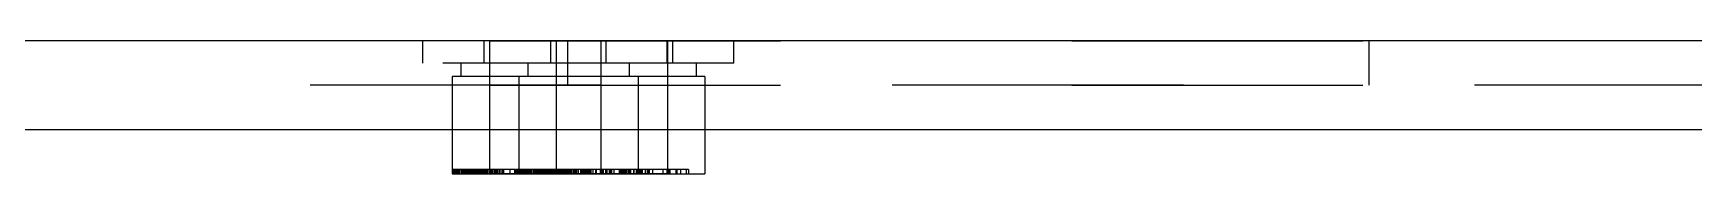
# Model space of a CAD drawing. Header units: millimetres. Extents: x 1262 to 3787, y 0 to 841.
# Drawn here: x 1474.08 to 1511.38, y 275.23 to 278.23 of the extents above; entities that cross this region are included whole.
import ezdxf

# ---------------------------------------------------------------- set-up
doc = ezdxf.new("R2010")
doc.units = ezdxf.units.MM
doc.header["$LTSCALE"] = 65.395
doc.linetypes.add('HIDDEN', pattern=[0.2, 0.1, -0.1])
doc.layers.get('0').update_dxf_attribs({"linetype": 'CONTINUOUS'})
doc.layers.add('02___PRT_ALL_AXES', color=7, linetype='CONTINUOUS')
doc.layers.add('DEFAULT_2', color=8, linetype='HIDDEN')

msp = doc.modelspace()

# ---------------------------------------------------------------- linework, layer by layer
at = {"color": 3, "linetype": 'Continuous'}
for p, q in [((1824.581, 278.226), (1414.581, 278.226)), ((1413.581, 276.226), (1604.551, 276.226))]:
    msp.add_line(p, q, dxfattribs=at)
at = {"layer": '02___PRT_ALL_AXES', "color": 8, "linetype": 'HIDDEN'}
for p, q in [((1484.331, 278.226), (1484.331, 275.226)), ((1484.331, 278.226), (1504.081, 278.226)), ((1485.831, 278.226), (1485.831, 275.226)), ((1486.081, 278.226), (1486.081, 277.226)), ((1486.831, 278.226), (1486.831, 275.226)), ((1488.331, 278.226), (1488.331, 275.226)), ((1504.081, 278.226), (1504.081, 277.226)), ((1483.491, 277.426), (1483.491, 275.226)), ((1484.331, 277.226), (1504.081, 277.226)), ((1484.991, 277.426), (1484.991, 275.226)), ((1487.671, 277.426), (1487.671, 275.226)), ((1489.171, 277.426), (1489.171, 275.226)), ((1488.331, 275.226), (1484.331, 275.226))]:
    msp.add_line(p, q, dxfattribs=at)
at = {"layer": 'DEFAULT_2', "color": 8, "linetype": 'HIDDEN'}
for p, q in [((1482.838, 277.726), (1482.838, 278.226)), ((1484.21, 277.726), (1484.21, 278.226)), ((1484.338, 277.726), (1484.338, 278.226)), ((1485.71, 277.726), (1485.71, 278.226)), ((1486.952, 277.726), (1486.952, 278.226)), ((1488.323, 277.726), (1488.323, 278.226)), ((1488.452, 277.726), (1488.452, 278.226)), ((1489.823, 277.726), (1489.823, 278.226)), ((1489.823, 277.726), (1482.838, 277.726)), ((1483.691, 277.726), (1483.691, 277.426)), ((1485.191, 277.726), (1485.191, 277.426)), ((1487.471, 277.726), (1487.471, 277.426)), ((1488.971, 277.726), (1488.971, 277.426)), ((1604.551, 277.226), (1414.581, 277.226)), ((1483.491, 277.426), (1483.491, 275.226)), ((1489.171, 277.426), (1483.491, 277.426)), ((1484.991, 277.426), (1484.991, 275.226)), ((1487.671, 277.426), (1487.671, 275.226)), ((1489.171, 277.426), (1489.171, 275.226)), ((1483.517, 275.226), (1483.517, 275.326)), ((1484.899, 275.326), (1483.517, 275.326)), ((1483.521, 275.226), (1483.521, 275.326)), ((1483.539, 275.226), (1483.539, 275.326)), ((1483.541, 275.326), (1483.541, 275.226)), ((1483.56, 275.226), (1483.56, 275.326)), ((1483.565, 275.226), (1483.565, 275.326)), ((1483.593, 275.226), (1483.593, 275.326)), ((1483.594, 275.226), (1483.594, 275.326)), ((1483.598, 275.226), (1483.598, 275.326)), ((1483.603, 275.226), (1483.603, 275.326)), ((1483.605, 275.226), (1483.605, 275.326)), ((1483.609, 275.226), (1483.609, 275.326)), ((1483.627, 275.226), (1483.627, 275.326)), ((1483.638, 275.226), (1483.638, 275.326)), ((1483.64, 275.226), (1483.64, 275.326)), ((1483.642, 275.226), (1483.642, 275.326)), ((1483.653, 275.226), (1483.653, 275.326)), ((1483.658, 275.226), (1483.658, 275.326)), ((1483.692, 275.226), (1483.692, 275.326)), ((1483.693, 275.226), (1483.693, 275.326)), ((1483.698, 275.226), (1483.698, 275.326)), ((1483.712, 275.226), (1483.712, 275.326)), ((1483.725, 275.226), (1483.725, 275.326)), ((1483.738, 275.226), (1483.738, 275.326)), ((1483.759, 275.226), (1483.759, 275.326)), ((1483.776, 275.226), (1483.776, 275.326)), ((1483.809, 275.226), (1483.809, 275.326)), ((1483.813, 275.226), (1483.813, 275.326)), ((1483.844, 275.226), (1483.844, 275.326)), ((1483.852, 275.226), (1483.852, 275.326)), ((1483.855, 275.226), (1483.855, 275.326)), ((1483.885, 275.226), (1483.885, 275.326)), ((1483.903, 275.226), (1483.903, 275.326)), ((1483.914, 275.226), (1483.914, 275.326)), ((1483.916, 275.226), (1483.916, 275.326)), ((1483.923, 275.226), (1483.923, 275.326)), ((1483.939, 275.226), (1483.939, 275.326)), ((1483.955, 275.226), (1483.955, 275.326)), ((1483.961, 275.226), (1483.961, 275.326)), ((1483.966, 275.226), (1483.966, 275.326)), ((1483.979, 275.226), (1483.979, 275.326)), ((1483.981, 275.226), (1483.981, 275.326)), ((1483.993, 275.226), (1483.993, 275.326)), ((1484.008, 275.226), (1484.008, 275.326)), ((1484.022, 275.226), (1484.022, 275.326)), ((1484.043, 275.226), (1484.043, 275.326)), ((1484.056, 275.226), (1484.056, 275.326)), ((1484.064, 275.226), (1484.064, 275.326)), ((1484.069, 275.226), (1484.069, 275.326)), ((1484.071, 275.226), (1484.071, 275.326)), ((1484.082, 275.226), (1484.082, 275.326)), ((1484.087, 275.226), (1484.087, 275.326)), ((1484.097, 275.226), (1484.097, 275.326)), ((1484.101, 275.226), (1484.101, 275.326)), ((1484.108, 275.226), (1484.108, 275.326)), ((1484.109, 275.226), (1484.109, 275.326)), ((1484.115, 275.226), (1484.115, 275.326)), ((1484.122, 275.226), (1484.122, 275.326)), ((1484.126, 275.226), (1484.126, 275.326)), ((1484.135, 275.226), (1484.135, 275.326)), ((1484.137, 275.226), (1484.137, 275.326)), ((1484.139, 275.226), (1484.139, 275.326)), ((1484.143, 275.226), (1484.143, 275.326)), ((1484.147, 275.226), (1484.147, 275.326)), ((1484.148, 275.226), (1484.148, 275.326)), ((1484.157, 275.226), (1484.157, 275.326)), ((1484.171, 275.226), (1484.171, 275.326)), ((1484.172, 275.226), (1484.172, 275.326)), ((1484.179, 275.226), (1484.179, 275.326)), ((1484.198, 275.226), (1484.198, 275.326)), ((1484.205, 275.226), (1484.205, 275.326)), ((1484.21, 275.226), (1484.21, 275.326)), ((1484.212, 275.226), (1484.212, 275.326)), ((1484.213, 275.226), (1484.213, 275.326)), ((1484.215, 275.226), (1484.215, 275.326)), ((1484.216, 275.326), (1484.216, 275.226)), ((1484.218, 275.226), (1484.218, 275.326)), ((1484.218, 275.226), (1484.218, 275.326)), ((1484.22, 275.226), (1484.22, 275.326)), ((1484.223, 275.226), (1484.223, 275.326)), ((1484.224, 275.226), (1484.224, 275.326)), ((1484.229, 275.226), (1484.229, 275.326)), ((1484.238, 275.226), (1484.238, 275.326)), ((1484.257, 275.226), (1484.257, 275.326)), ((1484.265, 275.226), (1484.265, 275.326)), ((1484.28, 275.226), (1484.28, 275.326)), ((1484.287, 275.326), (1484.287, 275.226)), ((1484.296, 275.226), (1484.296, 275.326)), ((1484.332, 275.226), (1484.332, 275.326)), ((1484.347, 275.226), (1484.347, 275.326)), ((1484.351, 275.226), (1484.351, 275.326)), ((1484.351, 275.226), (1484.351, 275.326)), ((1484.387, 275.226), (1484.387, 275.326)), ((1484.4, 275.226), (1484.4, 275.326)), ((1484.435, 275.226), (1484.435, 275.326)), ((1484.436, 275.226), (1484.436, 275.326)), ((1484.44, 275.226), (1484.44, 275.326)), ((1484.454, 275.226), (1484.454, 275.326)), ((1484.469, 275.226), (1484.469, 275.326)), ((1484.5, 275.226), (1484.5, 275.326)), ((1484.502, 275.226), (1484.502, 275.326)), ((1484.507, 275.226), (1484.507, 275.326)), ((1484.517, 275.226), (1484.517, 275.326)), ((1484.522, 275.226), (1484.522, 275.326)), ((1484.557, 275.226), (1484.557, 275.326)), ((1484.568, 275.226), (1484.568, 275.326)), ((1484.569, 275.226), (1484.569, 275.326)), ((1484.574, 275.226), (1484.574, 275.326)), ((1484.616, 275.226), (1484.616, 275.326)), ((1484.644, 275.226), (1484.644, 275.326)), ((1484.653, 275.226), (1484.653, 275.326)), ((1484.795, 275.226), (1484.795, 275.326)), ((1484.899, 275.226), (1484.899, 275.326)), ((1484.914, 275.226), (1484.914, 275.326)), ((1488.803, 275.326), (1484.914, 275.326)), ((1484.915, 275.226), (1484.915, 275.326)), ((1484.93, 275.226), (1484.93, 275.326)), ((1484.961, 275.226), (1484.961, 275.326)), ((1484.975, 275.226), (1484.975, 275.326)), ((1484.99, 275.226), (1484.99, 275.326)), ((1485.001, 275.226), (1485.001, 275.326)), ((1485.003, 275.226), (1485.003, 275.326)), ((1485.017, 275.226), (1485.017, 275.326)), ((1485.021, 275.226), (1485.021, 275.326)), ((1485.022, 275.226), (1485.022, 275.326)), ((1485.026, 275.226), (1485.026, 275.326)), ((1485.031, 275.226), (1485.031, 275.326)), ((1485.039, 275.226), (1485.039, 275.326)), ((1485.041, 275.326), (1485.041, 275.226)), ((1485.047, 275.226), (1485.047, 275.326)), ((1485.059, 275.226), (1485.059, 275.326)), ((1485.06, 275.226), (1485.06, 275.326)), ((1485.065, 275.226), (1485.065, 275.326)), ((1485.073, 275.226), (1485.073, 275.326)), ((1485.09, 275.326), (1485.09, 275.226)), ((1485.093, 275.226), (1485.093, 275.326)), ((1485.094, 275.226), (1485.094, 275.326)), ((1485.098, 275.226), (1485.098, 275.326)), ((1485.101, 275.226), (1485.101, 275.326)), ((1485.103, 275.226), (1485.103, 275.326)), ((1485.105, 275.226), (1485.105, 275.326)), ((1485.109, 275.226), (1485.109, 275.326)), ((1485.111, 275.226), (1485.111, 275.326)), ((1485.113, 275.226), (1485.113, 275.326)), ((1485.127, 275.226), (1485.127, 275.326)), ((1485.138, 275.226), (1485.138, 275.326)), ((1485.14, 275.226), (1485.14, 275.326)), ((1485.142, 275.226), (1485.142, 275.326)), ((1485.153, 275.226), (1485.153, 275.326)), ((1485.158, 275.226), (1485.158, 275.326)), ((1485.16, 275.226), (1485.16, 275.326)), ((1485.164, 275.226), (1485.164, 275.326)), ((1485.192, 275.226), (1485.192, 275.326)), ((1485.193, 275.226), (1485.193, 275.326)), ((1485.198, 275.226), (1485.198, 275.326)), ((1485.212, 275.226), (1485.212, 275.326)), ((1485.22, 275.226), (1485.22, 275.326)), ((1485.225, 275.226), (1485.225, 275.326)), ((1485.238, 275.226), (1485.238, 275.326)), ((1485.259, 275.226), (1485.259, 275.326)), ((1485.276, 275.226), (1485.276, 275.326)), ((1485.309, 275.226), (1485.309, 275.326)), ((1485.313, 275.226), (1485.313, 275.326)), ((1485.344, 275.226), (1485.344, 275.326)), ((1485.352, 275.226), (1485.352, 275.326)), ((1485.355, 275.226), (1485.355, 275.326)), ((1485.37, 275.226), (1485.37, 275.326)), ((1485.385, 275.226), (1485.385, 275.326)), ((1485.403, 275.226), (1485.403, 275.326)), ((1485.414, 275.226), (1485.414, 275.326)), ((1485.416, 275.226), (1485.416, 275.326)), ((1485.423, 275.226), (1485.423, 275.326)), ((1485.439, 275.226), (1485.439, 275.326)), ((1485.441, 275.326), (1485.441, 275.226)), ((1485.455, 275.226), (1485.455, 275.326)), ((1485.461, 275.226), (1485.461, 275.326)), ((1485.466, 275.226), (1485.466, 275.326)), ((1485.477, 275.226), (1485.477, 275.326)), ((1485.479, 275.226), (1485.479, 275.326)), ((1485.481, 275.226), (1485.481, 275.326)), ((1485.493, 275.226), (1485.493, 275.326)), ((1485.508, 275.226), (1485.508, 275.326)), ((1485.522, 275.226), (1485.522, 275.326)), ((1485.543, 275.226), (1485.543, 275.326)), ((1485.556, 275.226), (1485.556, 275.326)), ((1485.564, 275.226), (1485.564, 275.326)), ((1485.569, 275.226), (1485.569, 275.326)), ((1485.571, 275.226), (1485.571, 275.326)), ((1485.581, 275.226), (1485.581, 275.326)), ((1485.582, 275.226), (1485.582, 275.326)), ((1485.587, 275.226), (1485.587, 275.326)), ((1485.597, 275.226), (1485.597, 275.326)), ((1485.601, 275.226), (1485.601, 275.326)), ((1485.608, 275.226), (1485.608, 275.326)), ((1485.609, 275.226), (1485.609, 275.326)), ((1485.615, 275.226), (1485.615, 275.326)), ((1485.622, 275.226), (1485.622, 275.326)), ((1485.626, 275.226), (1485.626, 275.326)), ((1485.635, 275.226), (1485.635, 275.326)), ((1485.637, 275.226), (1485.637, 275.326)), ((1485.639, 275.226), (1485.639, 275.326)), ((1485.643, 275.226), (1485.643, 275.326)), ((1485.647, 275.226), (1485.647, 275.326)), ((1485.648, 275.226), (1485.648, 275.326)), ((1485.657, 275.226), (1485.657, 275.326)), ((1485.671, 275.226), (1485.671, 275.326)), ((1485.672, 275.226), (1485.672, 275.326)), ((1485.679, 275.226), (1485.679, 275.326)), ((1485.698, 275.226), (1485.698, 275.326)), ((1485.705, 275.226), (1485.705, 275.326)), ((1485.71, 275.226), (1485.71, 275.326)), ((1485.712, 275.226), (1485.712, 275.326)), ((1485.713, 275.226), (1485.713, 275.326)), ((1485.715, 275.226), (1485.715, 275.326)), ((1485.716, 275.326), (1485.716, 275.226)), ((1485.718, 275.226), (1485.718, 275.326)), ((1485.718, 275.226), (1485.718, 275.326)), ((1485.72, 275.226), (1485.72, 275.326)), ((1485.723, 275.226), (1485.723, 275.326)), ((1485.724, 275.226), (1485.724, 275.326)), ((1485.729, 275.226), (1485.729, 275.326)), ((1485.738, 275.226), (1485.738, 275.326)), ((1485.749, 275.226), (1485.749, 275.326)), ((1485.751, 275.226), (1485.751, 275.326)), ((1485.757, 275.226), (1485.757, 275.326)), ((1485.759, 275.226), (1485.759, 275.326)), ((1485.765, 275.226), (1485.765, 275.326)), ((1485.78, 275.226), (1485.78, 275.326)), ((1485.787, 275.326), (1485.787, 275.226)), ((1485.789, 275.226), (1485.789, 275.326)), ((1485.79, 275.226), (1485.79, 275.326)), ((1485.796, 275.226), (1485.796, 275.326)), ((1485.83, 275.226), (1485.83, 275.326)), ((1485.832, 275.226), (1485.832, 275.326)), ((1485.835, 275.226), (1485.835, 275.326)), ((1485.837, 275.226), (1485.837, 275.326)), ((1485.844, 275.226), (1485.844, 275.326)), ((1485.847, 275.226), (1485.847, 275.326)), ((1485.851, 275.226), (1485.851, 275.326)), ((1485.851, 275.226), (1485.851, 275.326)), ((1485.877, 275.226), (1485.877, 275.326)), ((1485.885, 275.226), (1485.885, 275.326)), ((1485.887, 275.226), (1485.887, 275.326)), ((1485.888, 275.226), (1485.888, 275.326)), ((1485.893, 275.326), (1485.893, 275.226)), ((1485.9, 275.226), (1485.9, 275.326)), ((1485.917, 275.226), (1485.917, 275.326)), ((1485.935, 275.226), (1485.935, 275.326)), ((1485.936, 275.226), (1485.936, 275.326)), ((1485.94, 275.226), (1485.94, 275.326)), ((1485.951, 275.226), (1485.951, 275.326)), ((1485.954, 275.226), (1485.954, 275.326)), ((1485.969, 275.226), (1485.969, 275.326)), ((1485.973, 275.226), (1485.973, 275.326)), ((1486, 275.226), (1486, 275.326)), ((1486.002, 275.226), (1486.002, 275.326)), ((1486.007, 275.226), (1486.007, 275.326)), ((1486.008, 275.226), (1486.008, 275.326)), ((1486.017, 275.226), (1486.017, 275.326)), ((1486.022, 275.226), (1486.022, 275.326)), ((1486.057, 275.226), (1486.057, 275.326)), ((1486.068, 275.226), (1486.068, 275.326)), ((1486.069, 275.226), (1486.069, 275.326)), ((1486.074, 275.226), (1486.074, 275.326)), ((1486.076, 275.226), (1486.076, 275.326)), ((1486.082, 275.226), (1486.082, 275.326)), ((1486.116, 275.226), (1486.116, 275.326)), ((1486.132, 275.226), (1486.132, 275.326)), ((1486.14, 275.226), (1486.14, 275.326)), ((1486.144, 275.226), (1486.144, 275.326)), ((1486.153, 275.226), (1486.153, 275.326)), ((1486.172, 275.226), (1486.172, 275.326)), ((1486.212, 275.226), (1486.212, 275.326)), ((1486.242, 275.226), (1486.242, 275.326)), ((1486.27, 275.226), (1486.27, 275.326)), ((1486.295, 275.226), (1486.295, 275.326)), ((1486.334, 275.226), (1486.334, 275.326)), ((1486.382, 275.226), (1486.382, 275.326)), ((1486.398, 275.326), (1486.398, 275.226)), ((1486.399, 275.226), (1486.399, 275.326)), ((1486.414, 275.226), (1486.414, 275.326)), ((1486.415, 275.226), (1486.415, 275.326)), ((1486.426, 275.226), (1486.426, 275.326)), ((1486.43, 275.226), (1486.43, 275.326)), ((1486.461, 275.226), (1486.461, 275.326)), ((1486.475, 275.226), (1486.475, 275.326)), ((1486.49, 275.226), (1486.49, 275.326)), ((1486.501, 275.226), (1486.501, 275.326)), ((1486.502, 275.226), (1486.502, 275.326)), ((1486.503, 275.226), (1486.503, 275.326)), ((1486.522, 275.226), (1486.522, 275.326)), ((1486.526, 275.226), (1486.526, 275.326)), ((1486.531, 275.226), (1486.531, 275.326)), ((1486.547, 275.226), (1486.547, 275.326)), ((1486.559, 275.226), (1486.559, 275.326)), ((1486.573, 275.226), (1486.573, 275.326)), ((1486.59, 275.326), (1486.59, 275.226)), ((1486.601, 275.226), (1486.601, 275.326)), ((1486.611, 275.226), (1486.611, 275.326)), ((1486.613, 275.226), (1486.613, 275.326)), ((1486.66, 275.226), (1486.66, 275.326)), ((1486.664, 275.226), (1486.664, 275.326)), ((1486.72, 275.226), (1486.72, 275.326)), ((1486.731, 275.226), (1486.731, 275.326)), ((1486.738, 275.226), (1486.738, 275.326)), ((1486.816, 275.326), (1486.816, 275.226)), ((1486.822, 275.226), (1486.822, 275.326)), ((1486.868, 275.226), (1486.868, 275.326)), ((1486.87, 275.226), (1486.87, 275.326)), ((1486.886, 275.326), (1486.886, 275.226)), ((1486.941, 275.326), (1486.941, 275.226)), ((1486.977, 275.226), (1486.977, 275.326)), ((1487.027, 275.226), (1487.027, 275.326)), ((1487.039, 275.326), (1487.039, 275.226)), ((1487.081, 275.226), (1487.081, 275.326)), ((1487.121, 275.326), (1487.121, 275.226)), ((1487.249, 275.226), (1487.249, 275.326)), ((1487.251, 275.226), (1487.251, 275.326)), ((1487.259, 275.226), (1487.259, 275.326)), ((1487.289, 275.226), (1487.289, 275.326)), ((1487.29, 275.226), (1487.29, 275.326)), ((1487.303, 275.326), (1487.303, 275.226)), ((1487.33, 275.226), (1487.33, 275.326)), ((1487.335, 275.226), (1487.335, 275.326)), ((1487.337, 275.226), (1487.337, 275.326)), ((1487.344, 275.226), (1487.344, 275.326)), ((1487.351, 275.226), (1487.351, 275.326)), ((1487.377, 275.226), (1487.377, 275.326)), ((1487.385, 275.226), (1487.385, 275.326)), ((1487.388, 275.226), (1487.388, 275.326)), ((1487.393, 275.326), (1487.393, 275.226)), ((1487.417, 275.226), (1487.417, 275.326)), ((1487.451, 275.226), (1487.451, 275.326)), ((1487.473, 275.226), (1487.473, 275.326)), ((1487.508, 275.226), (1487.508, 275.326)), ((1487.576, 275.226), (1487.576, 275.326)), ((1487.582, 275.226), (1487.582, 275.326)), ((1487.632, 275.226), (1487.632, 275.326)), ((1487.64, 275.226), (1487.64, 275.326)), ((1487.672, 275.226), (1487.672, 275.326)), ((1487.712, 275.226), (1487.712, 275.326)), ((1487.742, 275.226), (1487.742, 275.326)), ((1487.77, 275.226), (1487.77, 275.326)), ((1487.834, 275.226), (1487.834, 275.326)), ((1487.882, 275.226), (1487.882, 275.326)), ((1487.898, 275.326), (1487.898, 275.226)), ((1487.926, 275.226), (1487.926, 275.326)), ((1488.002, 275.226), (1488.002, 275.326)), ((1488.231, 275.226), (1488.231, 275.326)), ((1488.316, 275.326), (1488.316, 275.226)), ((1488.322, 275.226), (1488.322, 275.326)), ((1488.368, 275.226), (1488.368, 275.326)), ((1488.386, 275.326), (1488.386, 275.226)), ((1488.527, 275.226), (1488.527, 275.326)), ((1488.539, 275.326), (1488.539, 275.226)), ((1488.621, 275.326), (1488.621, 275.226)), ((1488.752, 275.326), (1488.752, 275.226)), ((1488.803, 275.326), (1488.803, 275.226)), ((1483.491, 275.226), (1489.171, 275.226))]:
    msp.add_line(p, q, dxfattribs=at)

doc.saveas('drawing.dxf')
